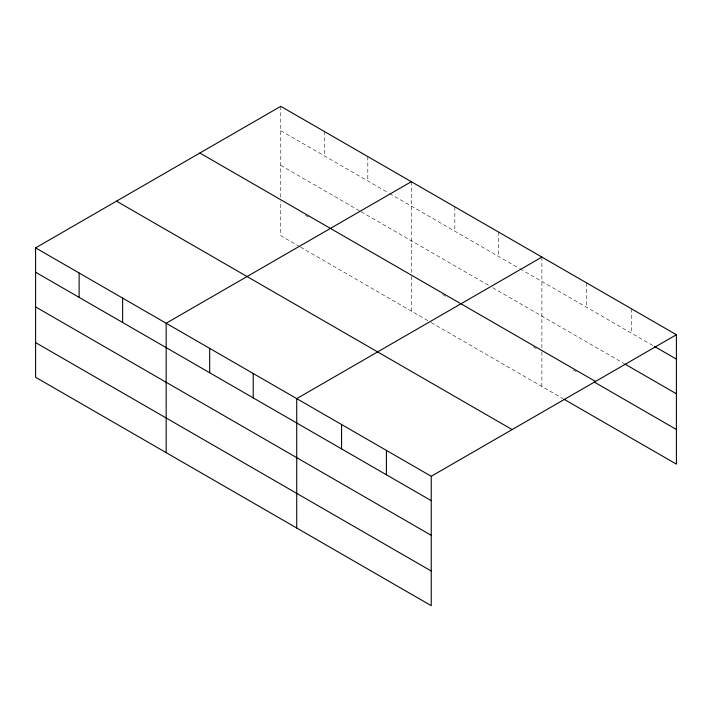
<?xml version="1.0" encoding="UTF-8"?>
<svg xmlns="http://www.w3.org/2000/svg" width="712" height="712" viewBox="0 0 712 712"><rect width="100%" height="100%" fill="white"/><g stroke="black" fill="none" stroke-linecap="round" stroke-linejoin="round"><path stroke-width="0.53" stroke-dasharray="3.56 2.67" d="M280.759 130.696L388.61 192.97M389.562 193.513L519.173 268.344M520.125 268.896L653.5 345.899M280.759 165.353L360.228 211.242M361.18 211.784L488.904 285.521M492.686 287.71L623.926 363.485M305.359 215.264L309.142 217.445M442.544 294.465L446.326 296.655M533.368 346.904L536.207 348.542M573.365 370L576.231 371.646M299.681 246.646L280.759 235.717L280.759 201.06M300.624 247.189L430.244 322.02M431.187 322.572L562.872 398.595M631.562 308.857L631.562 333.234M586.724 282.967L586.724 307.344M541.885 257.077L541.885 348.577M541.885 351.817L541.885 386.474M498.364 231.952L498.364 256.329M454.843 206.827L454.843 231.204M411.322 181.702L411.322 273.194M411.322 276.443L411.322 311.1M367.801 156.569L367.801 180.955M324.28 131.444L324.28 155.821M280.759 106.319L280.759 197.811"/><path stroke-width="1.07" d="M431.241 535.317L431.241 476.284L35.6 247.865L35.6 377.262L431.241 605.681L431.241 535.317L35.6 306.899M35.6 247.865L280.759 106.319L676.4 334.738L676.4 464.135L563.824 399.147M411.322 181.702L166.163 323.239L166.163 452.636M541.885 257.077L296.726 398.622L296.726 528.019M431.241 476.284L676.4 334.738M654.462 346.45L676.4 359.124M624.878 364.037L676.4 393.781M199.858 153.027L595.499 381.454M594.351 382.113L676.4 429.487M116.501 201.149L512.142 429.576M35.6 272.242L431.241 500.661M35.6 342.606L431.241 571.024M386.402 450.393L386.402 474.771M341.564 424.503L341.564 448.88M253.205 373.488L253.205 397.875M209.684 348.364L209.684 372.741M122.642 298.114L122.642 322.492M79.121 272.99L79.121 297.367"/></g></svg>
